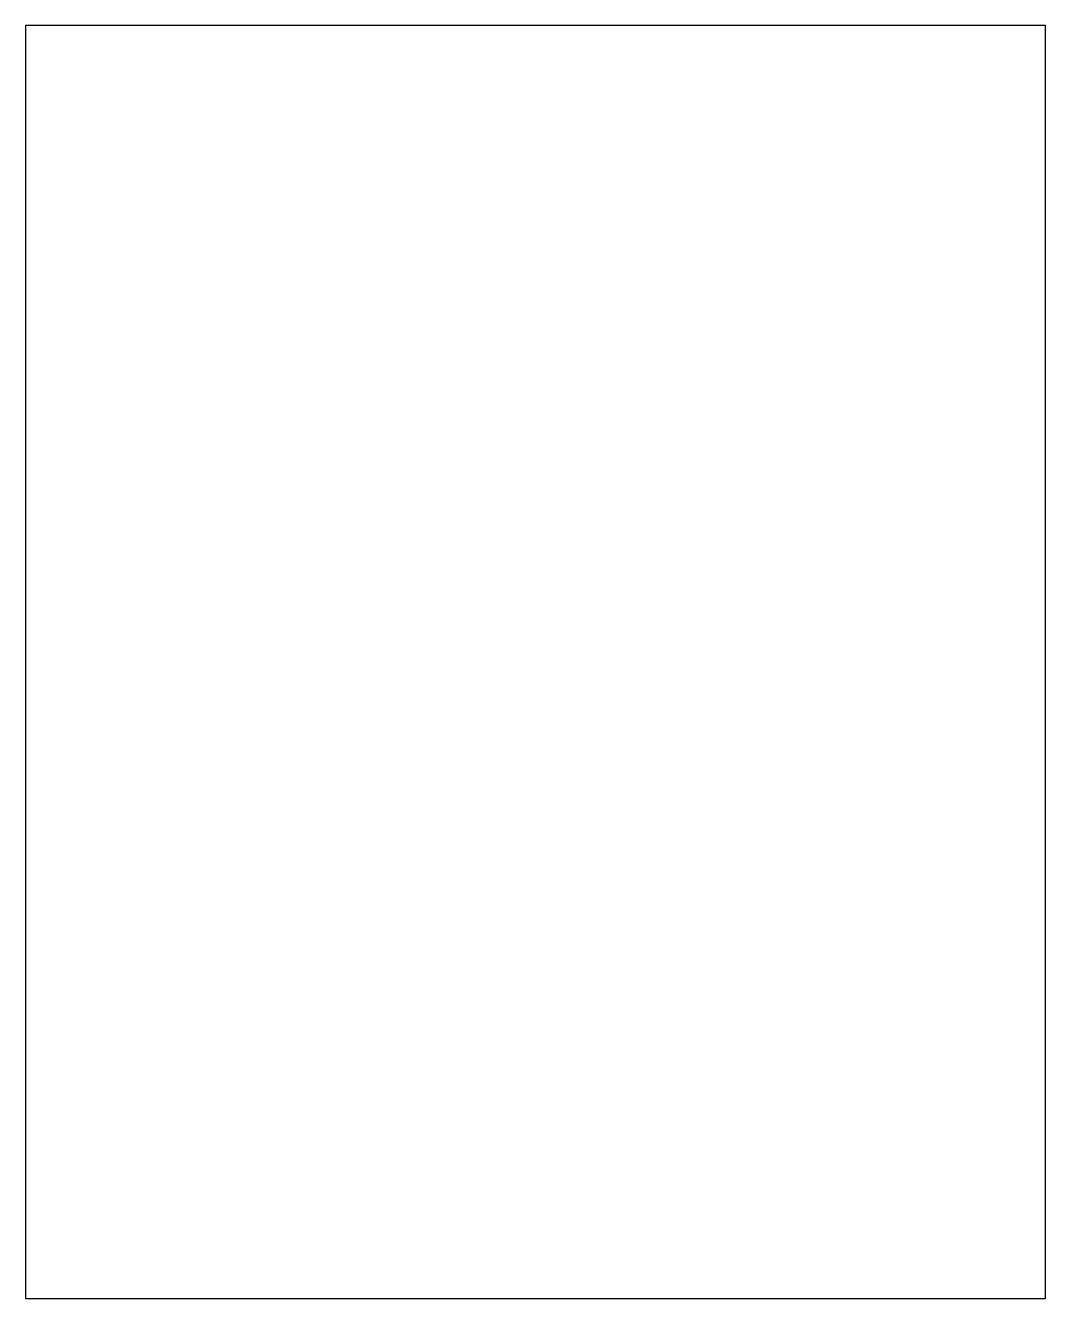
# Model space of a CAD drawing. Header units: millimetres. Extents: x 106 to 136.7, y 21.7 to 60.
import ezdxf

# ---------------------------------------------------------------- set-up
doc = ezdxf.new("R2010")
doc.units = ezdxf.units.MM

msp = doc.modelspace()

# ---------------------------------------------------------------- linework, layer by layer
for p, q in [((136.7, 60), (106, 60)), ((106, 60), (106, 21.7)), ((136.7, 21.7), (136.7, 60)), ((106, 21.7), (136.7, 21.7))]:
    msp.add_line(p, q)

doc.saveas('drawing.dxf')
